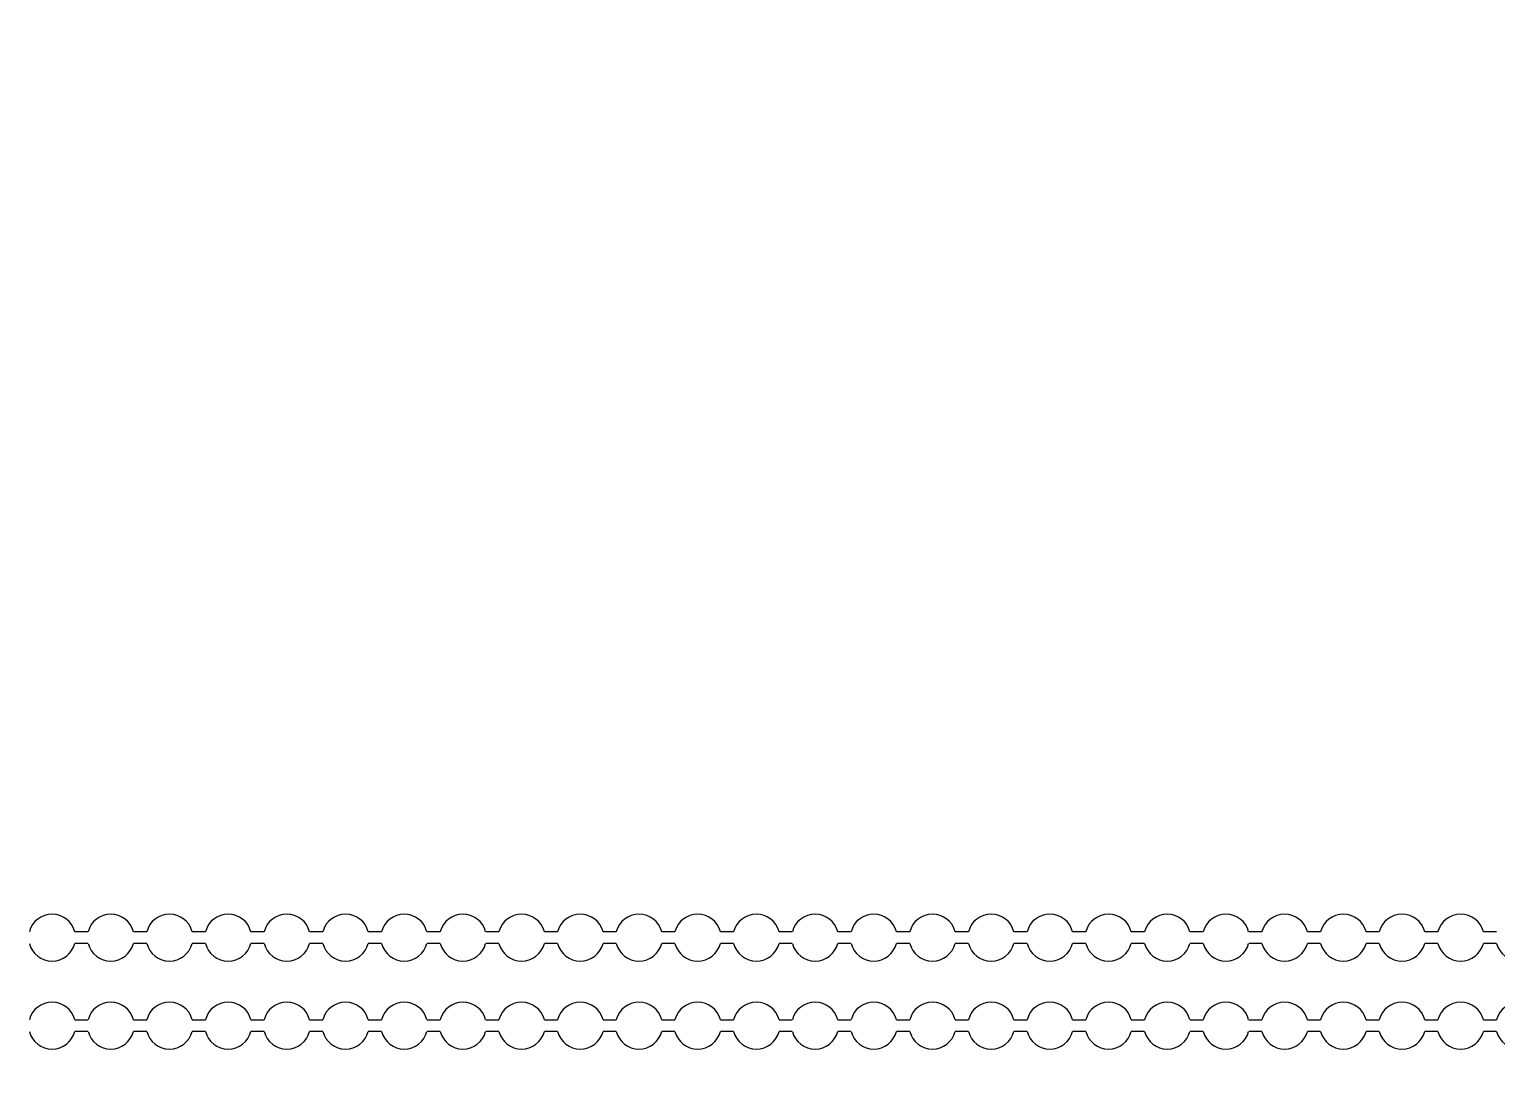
# Model space of a CAD drawing. Extents: x 4056 to 105656, y 4120 to 105720.
# Drawn here: x 31325 to 32575, y 36765 to 37652 of the extents above; entities that cross this region are included whole.
import ezdxf

# ---------------------------------------------------------------- set-up
doc = ezdxf.new("R2010")
doc.units = 13
doc.header["$MEASUREMENT"] = 0
doc.layers.add('Main Layer', color=7, linetype='Continuous', lineweight=0)

msp = doc.modelspace()

# ---------------------------------------------------------------- linework, layer by layer
for p, q in [((31375.1, 36883), (31363.9, 36883)), ((31425.1, 36883), (31413.9, 36883)), ((31475.1, 36883), (31463.9, 36883)), ((31525.1, 36883), (31513.9, 36883)), ((31575.1, 36883), (31563.9, 36883)), ((31625.1, 36883), (31613.9, 36883)), ((31675.1, 36883), (31663.9, 36883)), ((31725.1, 36883), (31713.9, 36883)), ((31775.1, 36883), (31763.9, 36883)), ((31825.1, 36883), (31813.9, 36883)), ((31875.1, 36883), (31863.9, 36883)), ((31925.1, 36883), (31913.9, 36883)), ((31975.1, 36883), (31963.9, 36883)), ((32025.1, 36883), (32013.9, 36883)), ((32075.1, 36883), (32063.9, 36883)), ((32125.1, 36883), (32113.9, 36883)), ((32175.1, 36883), (32163.9, 36883)), ((32225.1, 36883), (32213.9, 36883)), ((32275.1, 36883), (32263.9, 36883)), ((32325.1, 36883), (32313.9, 36883)), ((32375.1, 36883), (32363.9, 36883)), ((32425.1, 36883), (32413.9, 36883)), ((32475.1, 36883), (32463.9, 36883)), ((32525.1, 36883), (32513.9, 36883)), ((32575.1, 36883), (32563.9, 36883)), ((31375.1, 36873), (31363.9, 36873)), ((31425.1, 36873), (31413.9, 36873)), ((31475.1, 36873), (31463.9, 36873)), ((31525.1, 36873), (31513.9, 36873)), ((31575.1, 36873), (31563.9, 36873)), ((31625.1, 36873), (31613.9, 36873)), ((31675.1, 36873), (31663.9, 36873)), ((31725.1, 36873), (31713.9, 36873)), ((31775.1, 36873), (31763.9, 36873)), ((31825.1, 36873), (31813.9, 36873)), ((31875.1, 36873), (31863.9, 36873)), ((31925.1, 36873), (31913.9, 36873)), ((31975.1, 36873), (31963.9, 36873)), ((32025.1, 36873), (32013.9, 36873)), ((32075.1, 36873), (32063.9, 36873)), ((32125.1, 36873), (32113.9, 36873)), ((32175.1, 36873), (32163.9, 36873)), ((32225.1, 36873), (32213.9, 36873)), ((32275.1, 36873), (32263.9, 36873)), ((32325.1, 36873), (32313.9, 36873)), ((32375.1, 36873), (32363.9, 36873)), ((32425.1, 36873), (32413.9, 36873)), ((32475.1, 36873), (32463.9, 36873)), ((32525.1, 36873), (32513.9, 36873)), ((32575.1, 36873), (32563.9, 36873)), ((31363.9, 36808), (31375.1, 36808)), ((31413.9, 36808), (31425.1, 36808)), ((31463.9, 36808), (31475.1, 36808)), ((31513.9, 36808), (31525.1, 36808)), ((31563.9, 36808), (31575.1, 36808)), ((31613.9, 36808), (31625.1, 36808)), ((31663.9, 36808), (31675.1, 36808)), ((31713.9, 36808), (31725.1, 36808)), ((31763.9, 36808), (31775.1, 36808)), ((31813.9, 36808), (31825.1, 36808)), ((31863.9, 36808), (31875.1, 36808)), ((31913.9, 36808), (31925.1, 36808)), ((31963.9, 36808), (31975.1, 36808)), ((32013.9, 36808), (32025.1, 36808)), ((32063.9, 36808), (32075.1, 36808)), ((32113.9, 36808), (32125.1, 36808)), ((32163.9, 36808), (32175.1, 36808)), ((32213.9, 36808), (32225.1, 36808)), ((32263.9, 36808), (32275.1, 36808)), ((32313.9, 36808), (32325.1, 36808)), ((32363.9, 36808), (32375.1, 36808)), ((32413.9, 36808), (32425.1, 36808)), ((32463.9, 36808), (32475.1, 36808)), ((32513.9, 36808), (32525.1, 36808)), ((32563.9, 36808), (32575.1, 36808)), ((31375.1, 36798), (31363.9, 36798)), ((31425.1, 36798), (31413.9, 36798)), ((31475.1, 36798), (31463.9, 36798)), ((31525.1, 36798), (31513.9, 36798)), ((31575.1, 36798), (31563.9, 36798)), ((31625.1, 36798), (31613.9, 36798)), ((31675.1, 36798), (31663.9, 36798)), ((31725.1, 36798), (31713.9, 36798)), ((31775.1, 36798), (31763.9, 36798)), ((31825.1, 36798), (31813.9, 36798)), ((31875.1, 36798), (31863.9, 36798)), ((31925.1, 36798), (31913.9, 36798)), ((31975.1, 36798), (31963.9, 36798)), ((32025.1, 36798), (32013.9, 36798)), ((32075.1, 36798), (32063.9, 36798)), ((32125.1, 36798), (32113.9, 36798)), ((32175.1, 36798), (32163.9, 36798)), ((32225.1, 36798), (32213.9, 36798)), ((32275.1, 36798), (32263.9, 36798)), ((32325.1, 36798), (32313.9, 36798)), ((32375.1, 36798), (32363.9, 36798)), ((32425.1, 36798), (32413.9, 36798)), ((32475.1, 36798), (32463.9, 36798)), ((32525.1, 36798), (32513.9, 36798)), ((32575.1, 36798), (32563.9, 36798))]:
    msp.add_line(p, q)
for centre, start, end in [((31344.5, 36878), 14.4775, 165.5225), ((31394.5, 36878), 14.4775, 165.5225), ((31444.5, 36878), 14.4775, 165.5225), ((31494.5, 36878), 14.4775, 165.5225), ((31544.5, 36878), 14.4775, 165.5225), ((31594.5, 36878), 14.4775, 165.5225), ((31644.5, 36878), 14.4775, 165.5225), ((31694.5, 36878), 14.4775, 165.5225), ((31744.5, 36878), 14.4775, 165.5225), ((31794.5, 36878), 14.4775, 165.5225), ((31844.5, 36878), 14.4775, 165.5225), ((31894.5, 36878), 14.4775, 165.5225), ((31944.5, 36878), 14.4775, 165.5225), ((31994.5, 36878), 14.4775, 165.5225), ((32044.5, 36878), 14.4775, 165.5225), ((32094.5, 36878), 14.4775, 165.5225), ((32144.5, 36878), 14.4775, 165.5225), ((32194.5, 36878), 14.4775, 165.5225), ((32244.5, 36878), 14.4775, 165.5225), ((32294.5, 36878), 14.4775, 165.5225), ((32344.5, 36878), 14.4775, 165.5225), ((32394.5, 36878), 14.4775, 165.5225), ((32444.5, 36878), 14.4775, 165.5225), ((32494.5, 36878), 14.4775, 165.5225), ((32544.5, 36878), 14.4775, 165.5225), ((31344.5, 36878), 194.4775, 345.5225), ((31394.5, 36878), 194.4775, 345.5225), ((31444.5, 36878), 194.4775, 345.5225), ((31494.5, 36878), 194.4775, 345.5225), ((31544.5, 36878), 194.4775, 345.5225), ((31594.5, 36878), 194.4775, 345.5225), ((31644.5, 36878), 194.4775, 345.5225), ((31694.5, 36878), 194.4775, 345.5225), ((31744.5, 36878), 194.4775, 345.5225), ((31794.5, 36878), 194.4775, 345.5225), ((31844.5, 36878), 194.4775, 345.5225), ((31894.5, 36878), 194.4775, 345.5225), ((31944.5, 36878), 194.4775, 345.5225), ((31994.5, 36878), 194.4775, 345.5225), ((32044.5, 36878), 194.4775, 345.5225), ((32094.5, 36878), 194.4775, 345.5225), ((32144.5, 36878), 194.4775, 345.5225), ((32194.5, 36878), 194.4775, 345.5225), ((32244.5, 36878), 194.4775, 345.5225), ((32294.5, 36878), 194.4775, 345.5225), ((32344.5, 36878), 194.4775, 345.5225), ((32394.5, 36878), 194.4775, 345.5225), ((32444.5, 36878), 194.4775, 345.5225), ((32494.5, 36878), 194.4775, 345.5225), ((32544.5, 36878), 194.4775, 345.5225), ((32594.5, 36878), 194.4775, 345.5225), ((31344.5, 36803), 14.4775, 165.5225), ((31394.5, 36803), 14.4775, 165.5225), ((31444.5, 36803), 14.4775, 165.5225), ((31494.5, 36803), 14.4775, 165.5225), ((31544.5, 36803), 14.4775, 165.5225), ((31594.5, 36803), 14.4775, 165.5225), ((31644.5, 36803), 14.4775, 165.5225), ((31694.5, 36803), 14.4775, 165.5225), ((31744.5, 36803), 14.4775, 165.5225), ((31794.5, 36803), 14.4775, 165.5225), ((31844.5, 36803), 14.4775, 165.5225), ((31894.5, 36803), 14.4775, 165.5225), ((31944.5, 36803), 14.4775, 165.5225), ((31994.5, 36803), 14.4775, 165.5225), ((32044.5, 36803), 14.4775, 165.5225), ((32094.5, 36803), 14.4775, 165.5225), ((32144.5, 36803), 14.4775, 165.5225), ((32194.5, 36803), 14.4775, 165.5225), ((32244.5, 36803), 14.4775, 165.5225), ((32294.5, 36803), 14.4775, 165.5225), ((32344.5, 36803), 14.4775, 165.5225), ((32394.5, 36803), 14.4775, 165.5225), ((32444.5, 36803), 14.4775, 165.5225), ((32494.5, 36803), 14.4775, 165.5225), ((32544.5, 36803), 14.4775, 165.5225), ((32594.5, 36803), 14.4775, 165.5225), ((31344.5, 36803), 194.4775, 345.5225), ((31394.5, 36803), 194.4775, 345.5225), ((31444.5, 36803), 194.4775, 345.5225), ((31494.5, 36803), 194.4775, 345.5225), ((31544.5, 36803), 194.4775, 345.5225), ((31594.5, 36803), 194.4775, 345.5225), ((31644.5, 36803), 194.4775, 345.5225), ((31694.5, 36803), 194.4775, 345.5225), ((31744.5, 36803), 194.4775, 345.5225), ((31794.5, 36803), 194.4775, 345.5225), ((31844.5, 36803), 194.4775, 345.5225), ((31894.5, 36803), 194.4775, 345.5225), ((31944.5, 36803), 194.4775, 345.5225), ((31994.5, 36803), 194.4775, 345.5225), ((32044.5, 36803), 194.4775, 345.5225), ((32094.5, 36803), 194.4775, 345.5225), ((32144.5, 36803), 194.4775, 345.5225), ((32194.5, 36803), 194.4775, 345.5225), ((32244.5, 36803), 194.4775, 345.5225), ((32294.5, 36803), 194.4775, 345.5225), ((32344.5, 36803), 194.4775, 345.5225), ((32394.5, 36803), 194.4775, 345.5225), ((32444.5, 36803), 194.4775, 345.5225), ((32494.5, 36803), 194.4775, 345.5225), ((32544.5, 36803), 194.4775, 345.5225), ((32594.5, 36803), 194.4775, 345.5225)]:
    msp.add_arc(centre, 20, start, end)
at = {"layer": 'Main Layer'}
msp.add_circle((54856, 54920.5), 50800, dxfattribs=at)

doc.saveas('drawing.dxf')
